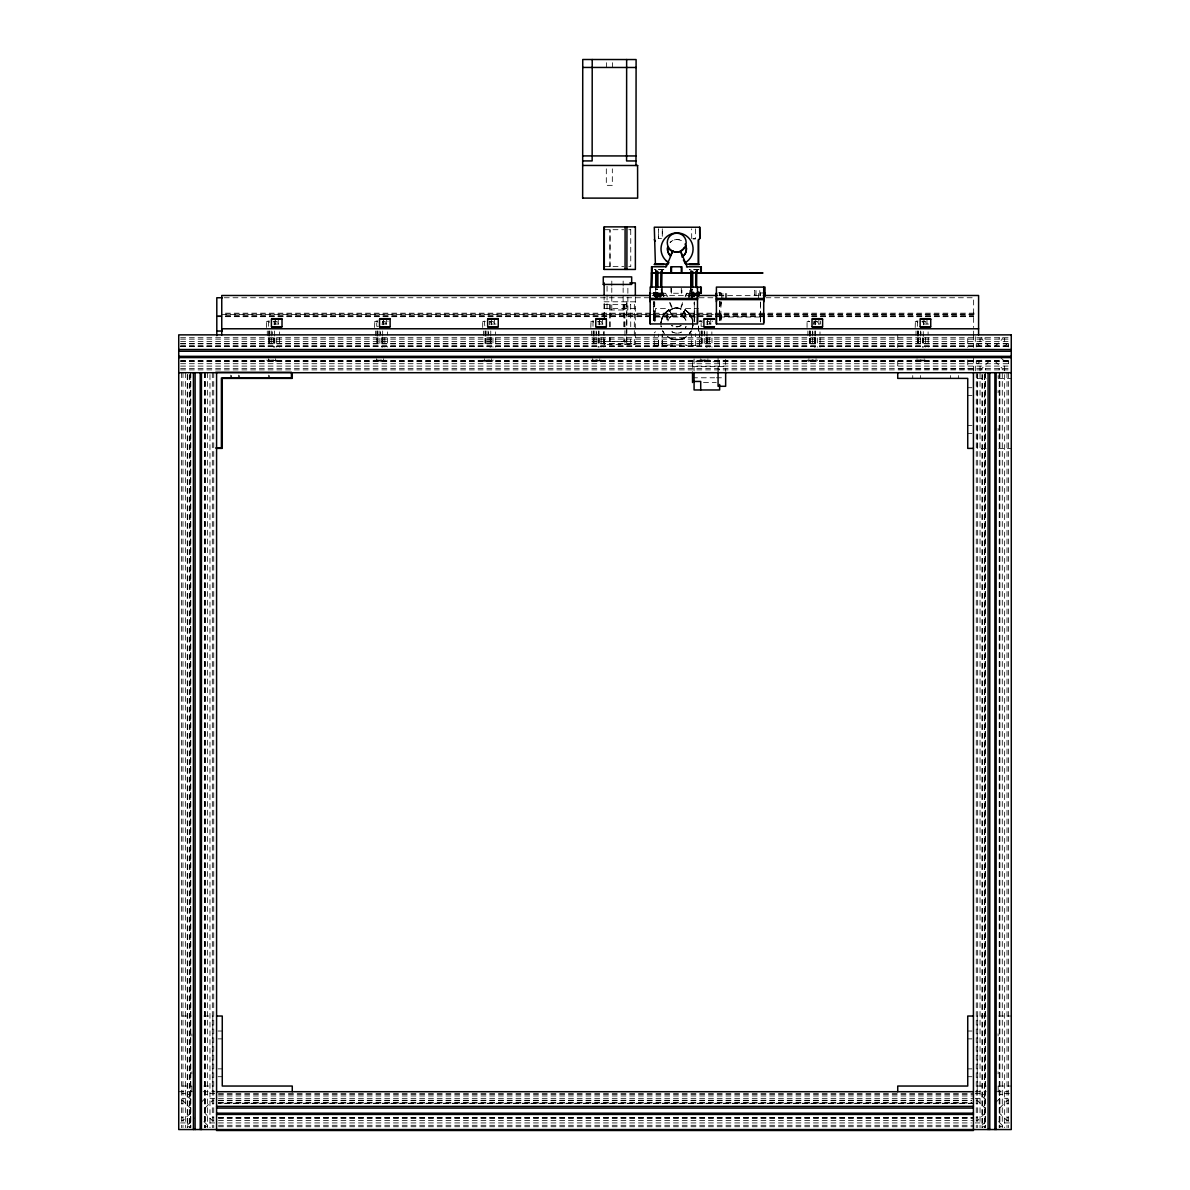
<?xml version="1.0" encoding="UTF-8"?>
<svg xmlns="http://www.w3.org/2000/svg" width="1190" height="1190" viewBox="0 0 1190 1190"><rect width="100%" height="100%" fill="white"/><g stroke="black" fill="none" stroke-linecap="round" stroke-linejoin="round"><path stroke-width="0.75" stroke-dasharray="5 3.75" d="M604.104 344.356L604.074 331.4M604.133 317.537L604.104 297.47M604.237 344.356L604.252 337.841M604.267 317.537L604.282 301.784M606.32 168.831L606.305 185.343L612.314 185.343L612.329 168.831M606.394 67.458L606.409 62.698M607.064 286.255L607.049 309.965L627.859 309.98L627.874 286.269M609.845 341.53L609.816 337.841M609.905 326.774L609.935 304.64M609.949 266.605L609.994 229.7L610.039 266.605M609.979 341.53L609.979 337.841M609.994 326.774L610.009 304.64M611.779 309.965L611.794 287.891M611.794 286.061L611.809 280.543M612.404 67.473L612.404 62.698M623.129 309.98L623.144 287.906M623.144 286.061L623.158 280.543M624.021 337.856L624.021 341.545L624.096 337.856M624.036 326.774L624.051 304.64M624.11 326.774L624.125 304.64M624.958 344.386L624.958 301.814M630.715 344.386L630.64 337.856M630.73 326.789L630.67 301.814M630.73 229.715L630.774 266.62L628.796 266.62M634.3 344.386L634.359 301.814M635.311 297.485L635.311 344.386L604.014 344.356M653.384 310.962L653.384 319.545M653.37 306.618L653.37 301.501M654.262 345.472L654.217 334.717M654.738 293.142L654.247 296.741L654.455 293.335M654.664 310.962L654.649 321.226L654.649 313.773M654.649 306.618L654.649 301.501M654.649 296.741L654.678 292.725L651.48 292.829M655.348 321.047L655.407 308.567L668.259 308.582L672.276 315.558L670.387 316.838M655.393 298.392L655.512 287.088M655.526 272.897L655.526 269.833M655.809 293.246L655.616 287.088M655.616 272.897L655.824 269.833M656.017 298.065L655.913 287.088M655.928 272.897L656.032 269.833M656.121 298.065L656.226 289.2M656.419 298.065L656.523 289.2M656.687 298.392L656.761 289.2M656.865 298.065L656.969 289.2M657.059 298.065L657.222 289.2M657.505 298.065L657.415 289.2M657.609 298.065L657.713 289.2M658.442 345.472L658.427 334.122M658.516 345.472L658.516 337.365M658.784 296.741L658.799 293.142L657.921 293.171M658.606 238.55L658.62 228.822L658.486 238.55L662.086 238.565M658.888 296.741L659.305 293.335M659.186 298.392L659.201 290.286M659.29 296.741L659.29 293.142M660.48 298.392L660.435 290.286M661.179 289.2L661.685 296.295M661.774 272.912L661.774 269.833M661.283 295.819L662.131 294.659L659.513 294.317M660.465 293.856L662.131 293.722L658.249 293.142M661.952 293.246L661.848 287.102M661.863 272.912L661.967 269.833M662.176 345.472L662.19 334.122M662.25 293.246L662.057 287.102M662.161 272.912L662.265 269.833M662.25 345.472L662.235 334.122M663.425 296.741L663.425 293.335M663.618 296.741L663.529 293.157M663.916 296.741L663.737 293.157L654.455 293.142M667.56 345.472L654.143 345.472M670.877 287.102L670.877 293.246L681.885 293.261L681.885 290.182M671.472 293.261L671.487 287.102M681.29 293.261L681.29 287.117M688.489 298.407L688.489 290.3M689.159 296.771L689.664 293.365M689.456 296.771L689.858 293.171M689.769 298.407L689.769 290.3M689.813 295.462L689.813 290.42M690.512 287.117L690.512 293.276L690.721 287.117M690.527 272.926L690.929 269.847M691.36 296.102C692.149 295.18 689.769 293.811 693.413 293.573M690.914 287.117L690.959 293.38L693.577 294.108L692.431 294.064M691.226 298.095L691.122 289.23M691.331 289.23L691.42 298.095L691.524 289.23M691.598 345.502L691.643 333.736M691.717 238.58L691.643 228.852M691.866 298.095L691.97 289.23M692.059 298.095L692.223 289.23L692.416 298.095M692.714 298.095L692.625 289.23M693.547 296.786L693.562 290.3M693.904 296.771L693.889 293.171L693.115 293.201L695.019 293.261L689.352 293.171M694.261 318.176L694.261 321.24L694.276 313.803M694.291 310.992L694.276 321.91M694.276 306.648L694.276 302.171M694.082 296.771L694.097 293.171L694.276 295.745M694.276 321.226L694.306 303.182M694.291 296.771L694.008 293.171M695.347 345.502L695.421 333.736M695.436 228.852L695.451 238.997L692.996 238.997M696.775 272.926L696.879 269.862M697.072 272.926L697.176 269.862L697.266 272.926M699.556 345.502L699.631 334.152L699.675 345.502L686.139 345.487M719.593 313.818L719.593 321.27L719.608 313.327M719.608 311.021L719.608 319.604M719.593 306.678L719.593 301.546M719.623 301.338L719.593 320.794M720.872 313.818L720.872 321.27L720.872 311.572M720.902 316.138L720.872 301.546M720.902 306.113L720.902 301.338M721.631 298.437L721.616 290.33M722.895 298.437L722.925 290.33M725.365 298.437L725.424 290.33M726.659 298.437L726.703 290.33M754.713 295.224L754.713 290.36L754.757 295.507M756.037 295.507L755.992 290.36M758.491 298.467L758.506 290.36M759.815 295.522L759.785 290.36M760.529 303.227L760.484 321.3L760.499 313.848M760.514 311.051L760.499 321.285M760.499 306.708L760.499 302.215M653.384 295.313L653.399 292.725L653.399 294.466M653.384 313.267L653.37 321.226L653.399 301.903M653.384 304.313L653.384 302.305M654.664 295.299L654.366 293.335M654.664 319.545L654.678 316.094M654.664 304.313L654.664 302.305M694.291 313.312L694.276 316.986M694.276 304.342L694.276 302.334M719.608 295.358L719.623 292.785L719.623 294.51M719.608 304.357L719.608 302.364M720.887 295.358L720.902 292.785L716.425 292.889M720.887 319.604L720.887 313.327M720.887 304.357L720.887 302.364M760.499 295.789L760.514 292.874L760.529 296.459M760.499 321.954L760.514 315.529M760.499 304.387L760.499 302.394M694.291 293.766L694.291 292.814L694.306 296.399M276.958 360.094L276.08 361.225M385.069 360.094L384.206 361.225M493.196 360.094L492.333 361.225M601.307 360.094L600.444 361.225M709.433 360.094L708.571 361.225M817.545 360.094L816.682 361.225M925.671 360.094L924.809 361.225M661.863 318.057L660.926 322.966L663.901 314.353L663.276 315.409M691.747 329.377L692.996 325.301L692.61 326.967A16.02 16.02 0 0 0 684.979 309.921L689.412 313.52L691.628 317.075M266.456 327.503L266.679 320.928L269.223 320.928M374.582 327.503L374.805 320.928L377.989 320.928M482.694 327.503L482.694 321.493L484.717 320.928M590.82 327.503L591.043 320.928L593.572 320.928M807.058 327.503L807.058 321.493L809.081 320.928M915.184 327.503L915.393 320.928L917.936 320.928M669.539 302.617L672.112 308.864A8.732 8.732 0 0 1 680.026 308.864L682.614 302.632M685.187 296.384L686.481 293.261L698.441 293.365M672.112 308.864L672.722 308.864A8.732 8.732 0 0 1 680.62 308.864L683.209 302.632M685.797 296.384L687.091 293.261M689.144 334.078L690.721 331.4M681.587 315.558L685.693 308.597L681.959 315.677A9.461 9.461 0 0 1 686.199 321.553A9.461 9.461 0 0 0 681.9 315.677M691.345 330.746L689.992 333.081L691.42 330.746M273.73 322.222L275.545 320.928M382.213 322.341L383.656 320.928M489.566 324.811L489.566 321.791L490.697 322.222L491.782 320.928M598.094 322.222L599.909 320.928M706.577 322.341L708.02 320.928M813.915 324.811C812.874 320.943 814.778 323.338 816.147 320.928M922.458 322.222L924.258 320.928M668.884 309.861L663.395 314.948L665.76 312.271M663.841 314.353L669.018 309.906A16.02 16.02 0 0 0 661.283 326.938L661.045 326.343M655.452 331.742L654.277 332.932M190.37 1113.186L182.992 1120.564L181.579 1120.564M201.437 1102.119L207.596 1095.975M187.246 1125.294L194.625 1117.916M204.948 1108.083L212.326 1100.705L213.739 1100.705M977.674 363.724L981.363 360.034M994.9 346.513L1002.277 339.135L1002.277 337.707M989.307 361.076L981.928 368.454L981.928 369.882M1004.539 346.32L1007.008 343.865M985.052 1113.186L977.674 1120.564L976.261 1120.564M996.119 1102.119L1002.277 1095.975M981.928 1125.294L988.087 1119.15M999.63 1108.083L1007.008 1100.705L1008.421 1100.705M663.41 269.684L654.396 269.595M698.619 269.714L689.337 269.714M269.089 360.942L274.533 360.139L274.875 360.942M381.559 360.005L377.334 360.853L383.239 360.763L376.739 360.049L382.615 360.734M485.327 360.942L490.771 360.139L491.113 360.942M597.231 360.481C585.748 360.228 600.444 360.734 599.314 360.511M701.579 360.942L707.009 360.139L707.351 360.942M811.461 360.332C804.604 360.942 818.006 359.752 814.734 360.942M917.817 360.942L923.247 360.139L923.604 360.942M668.944 309.906L666.117 311.765M684.161 338.064L686.288 336.8M656.999 293.142L655.958 293.246L657.624 293.499M658.412 294.495L655.958 294.302L660.167 293.9L657.921 294.123M656.255 295.135L657.921 294.986M655.958 296.072L658.576 295.596M661 295.983L656.151 296.072L656.999 295.983M658.07 293.469L661.685 293.157M658.07 294.421L661.938 293.841L657.906 293.439M661.119 296.027L662.131 295.73L659.513 295.834M690.959 296.102L692.089 295.522L691.093 295.12L693.413 295.477M272.867 360.302L275.113 360.585L268.628 360.049L274.488 360.912M490.012 360.377L491.351 360.585L484.865 360.049L489.105 360.481M598.496 360.942L599.477 360.585M705.358 360.942L701.103 360.049L702.442 360.272M704.346 359.811L704.346 360.942L707.589 360.585M812.473 359.811L812.473 360.942L815.715 360.585M815.552 360.838L813.469 360.302M923.217 360.734L917.341 360.049L923.827 360.585M680.204 339.462L684.22 338.064M661.119 293.186L661.833 293.722M661.417 294.138L659.513 293.945M661.179 294.466L658.07 294.644L662.131 295.611L659.662 295.537L661.61 295.075L660.866 294.986M658.07 295.596L661.61 295.313L659.513 294.882M682.763 338.704L683.625 338.377L678.895 339.686L671.889 339.016M657.088 293.603L657.311 293.989M657.088 293.841L655.958 294.183L657.624 294.451M657.401 295.879L656.463 295.551L658.412 295.447M690.959 295.284L692.089 294.584M692.416 295.908L692.089 295.76M377.899 322.222L376.1 320.928M702.264 322.222L700.449 320.928M661.491 293.885L661.833 294.659M661.685 294.837L661.506 294.421M661.491 295.656L660.45 295.581M656.702 293.142L655.958 293.246L657.624 293.216M658.412 294.004L656.449 293.365M657.103 295.685L657.921 295.641L655.958 295.254L657.624 294.986L656.702 295.165M692 293.171L690.959 293.38L693.428 293.201M680.264 339.462L671.056 338.689L671.948 339.016M923.678 360.659L922.86 360.942M656.582 293.603L657.921 293.514M656.776 293.841L658.576 293.707L657.415 293.796M660.673 293.514L661.625 293.186L659.513 293.231M656.582 295.507L658.576 295.358M661.506 295.12L659.513 295.507M661.179 295.403L660.45 295.462M691.911 294.019L695.079 293.93L691.911 293.781L693.577 293.737M691.583 294.584L692.922 294.034M691.583 294.822L693.577 294.436M691.583 295.522L693.577 295.388M691.583 295.76L693.577 295.626M661.997 293.766L659.662 293.528M661.997 294.614L659.662 294.48L661.491 294.614M659.677 294.971L661.997 294.837M656.092 294.138L657.624 294.168M693.428 294.971L691.093 295.239L691.762 295.581M382.258 360.942L383.239 360.585L380.993 360.302M490.369 360.942L491.351 360.763L485.49 360.02M598.853 360.734L596.235 360.942L596.235 359.811M706.607 360.942L707.589 360.763L706.25 360.377M273.432 360.005L269.431 360.942M489.67 360.005L485.669 360.942M597.797 360.005L593.572 360.496L597.231 360.942M705.908 360.005L701.922 360.942M814.034 360.005L809.81 360.496L813.469 360.942M922.146 360.005L918.159 360.942M661.179 293.514L658.07 293.707L661.179 294.034M661.179 295.18L658.07 295.358M691.911 293.588L694.871 293.677M691.911 293.826L695.019 293.395M692.937 294.718L691.911 294.778L695.019 294.584M691.911 295.477L692.625 295.016M692.312 295.715L695.019 295.537M660.465 293.975L661.595 293.811L660.45 293.573M656.493 294.094L657.624 294.049M691.494 293.29L692.327 293.246M656.493 295.983L657.624 295.938M691.807 293.29L692.625 293.246M691.494 294.242L692.625 294.079M691.494 296.012L695.079 295.819L693.175 295.76M658.576 293.469L656.582 293.841L658.576 294.079M659.513 293.38L660.465 293.32M659.513 293.618L661.506 293.38M658.576 294.421L656.582 294.793L658.576 295.031M657.43 294.704L658.576 294.644L656.776 294.644M659.513 294.555L661.209 294.079M659.513 295.269L661.105 295.269M693.577 293.499L691.583 293.87L692.416 294.019M272.867 360.868L271.87 360.942L271.87 359.811M380.993 360.868L379.982 360.942L379.982 359.811M489.105 360.868L488.108 360.942L488.108 359.811M921.595 360.868L920.584 360.942L920.584 359.811M695.019 294.346L691.464 294.629L692.416 294.956M695.019 295.299L691.911 295.715L692.922 295.715M657.133 293.216L658.412 293.171M657.118 294.168L658.412 294.123M657.118 295.105L658.412 294.942M660.078 294.971L660.956 294.927M657.118 295.938L658.412 295.894M692.134 294.198L693.428 294.034M692.134 295.135L693.428 295.09M657.921 295.061L661.521 295.313M691.911 294.956L695.079 294.882L693.071 294.822M694.975 295.819L692.922 295.923L694.514 295.864M760.514 293.008L763.712 292.918M652.12 295.492L694.782 295.492M718.894 295.492L761.555 295.492M224.226 297.753L649.011 297.753M699.11 297.753L713.941 297.753M765.884 297.753L973.643 297.753L973.643 327.577M225.46 313.178L974.878 313.178M225.46 314.115L713.331 314.115M715.19 314.115L974.878 314.115M221.757 314.413L713.331 314.413M715.19 314.413L974.878 314.413M216.803 315.439L973.643 315.439M216.803 316.376L973.643 316.376M216.803 316.674L973.643 316.674M699.155 320.928L702.353 320.928M266.456 321.493L269.104 321.493M273.135 321.493L277.062 321.493L277.062 324.498M374.582 321.493L377.23 321.493M382.526 321.493L385.173 321.493L385.173 324.498M482.694 321.493L485.356 321.493M489.373 321.493L493.3 321.493L493.3 324.498M590.82 321.493L593.468 321.493M597.484 321.493L601.411 321.493L601.411 324.498M699.125 321.493L701.594 321.493M706.89 321.493L709.538 321.493L709.538 324.498M807.058 321.493L809.706 321.493M813.737 321.493L817.664 321.493L817.664 324.498M915.184 321.493L917.832 321.493M921.848 321.493L925.775 321.493L925.775 324.498M273.596 324.052L279.829 324.052M381.707 324.052L387.955 324.052L387.955 321.032M496.066 324.052L489.834 324.052L489.834 321.032M597.945 324.052L604.193 324.052M706.072 324.052L712.319 324.052L712.319 321.032M928.557 324.052L922.309 324.052L922.309 321.032M378.316 326.313L376.754 326.313L376.754 321.791M702.68 326.313L701.118 326.313L701.118 321.791M180.597 337.707L1011.262 337.707M180.597 339.135L1011.262 339.135M180.597 341.5L1011.262 341.5M180.597 343.389L1009.403 343.389M180.597 343.865L1009.403 343.865M180.597 345.799L1009.403 345.799M180.597 346.231L1009.403 346.231M180.597 346.454L1011.262 346.513M268.747 360.377L274.533 360.377M376.873 360.377L382.659 360.377M484.985 360.377L490.771 360.377M593.111 360.377L598.897 360.377M701.222 360.377L707.009 360.377M809.349 360.377L815.135 360.377M917.475 360.377L923.261 360.377M180.597 360.644L1011.262 360.644M268.3 360.942L275.44 360.942M376.427 360.942L383.552 360.942M484.538 360.942L491.678 360.942M592.665 360.942L599.79 360.942M700.776 360.942L707.916 360.942M808.902 360.942L816.043 360.942M917.014 360.942L924.154 360.942M180.597 361.076L1011.262 361.076M180.597 361.358L1011.262 361.358M718.076 361.701L692.535 361.701L692.535 370.64M180.597 363.724L1011.262 363.724M180.597 366.089L1009.403 366.089M692.535 366.431L725.647 366.431M180.597 368.454L1011.262 368.454M973.42 368.93L897.736 368.93L897.736 359.96M180.597 369.882L1011.262 369.882M692.535 377.78L714.61 377.78M716.454 377.78L723.803 377.78M977.198 378.39L986.168 378.39M998.707 378.39L1011.262 378.39M703.483 382.511L716.261 382.511M967.738 387.717L972.007 387.702M967.738 395.556L972.007 395.556M967.738 425.544L972.007 425.544M967.738 433.398L972.007 433.398M986.168 448.392L977.198 448.392L977.198 374.553M998.707 448.392L1011.262 448.392M182.323 1016.022L191.292 1016.022M203.832 1016.022L212.802 1016.022L212.802 1091.706M986.168 1016.022L977.198 1016.022L977.198 1091.706M998.707 1016.022L1011.262 1016.022M217.993 1031.016L222.262 1031.031M967.738 1031.016L972.007 1031.031M217.993 1038.87L222.262 1038.87M967.738 1038.87L972.007 1038.87M217.993 1068.858L222.262 1068.873M967.738 1068.873L972.007 1068.858M217.993 1076.712L222.262 1076.712M967.738 1076.712L972.007 1076.712M182.323 1086.039L191.292 1086.039M203.832 1086.039L212.802 1086.039M977.198 1086.039L986.168 1086.039M998.707 1086.039L1011.262 1086.039M178.738 1091.706L193.405 1091.706M203.118 1091.706L214.899 1091.706M975.25 1091.706L986.257 1091.706M996.119 1091.706L1007.9 1091.706M182.204 1093.61L185.357 1093.61M209.961 1093.61L214.691 1093.61M218.439 1093.61L973.42 1093.61M975.309 1093.61L980.039 1093.61M1004.643 1093.61L1009.373 1093.61M187.246 1094.547L190.326 1094.547M204.516 1094.547L207.596 1094.547M218.439 1094.547L973.42 1094.547M981.928 1094.547L985.008 1094.547M999.198 1094.547L1002.277 1094.547M218.439 1095.975L973.42 1095.975M182.204 1098.34L185.357 1098.34M209.961 1098.34L214.691 1098.34M218.439 1098.34L973.42 1098.34M975.309 1098.34L980.039 1098.34M1004.643 1098.34L1007.796 1098.34M218.439 1100.229L971.561 1100.229M181.579 1100.705L182.992 1100.705L190.37 1108.083M218.439 1100.705L971.561 1100.705M976.261 1100.705L977.674 1100.705L985.052 1108.083M218.439 1102.639L971.561 1102.639M218.439 1103.071L973.42 1103.071M181.579 1103.77L182.992 1103.77M212.326 1103.77L213.739 1103.77M976.261 1103.77L977.674 1103.77M1007.008 1103.77L1008.421 1103.77M181.579 1117.484L182.992 1117.484M212.326 1117.484L213.739 1117.484M218.439 1117.484L973.42 1117.484M976.261 1117.484L977.674 1117.484M1007.008 1117.484L1008.421 1117.484M218.439 1117.916L973.42 1117.916M218.439 1118.198L973.42 1118.198M213.739 1120.564L212.326 1120.564L204.948 1113.319M218.439 1120.564L973.42 1120.564M1008.421 1120.564L1007.008 1120.564L999.63 1113.319M180.627 1122.929L185.357 1122.929M209.961 1122.929L214.691 1122.929M218.439 1122.929L971.561 1122.929M975.309 1122.929L980.039 1122.929M1004.643 1122.929L1009.373 1122.929M218.439 1125.294L973.42 1125.294M187.246 1126.722L190.802 1126.722M204.516 1126.722L207.596 1126.722M218.439 1126.722L973.42 1126.722M981.928 1126.722L985.484 1126.722M999.198 1126.722L1002.277 1126.722M604.252 229.7L623.724 229.715M628.826 229.715L630.804 229.715M692.967 238.58L695.495 238.58M604.312 266.59L623.694 266.62M699.021 269.624L689.441 269.714M663.916 269.684L654.842 269.684M651.48 293.231L666.281 293.246L667.56 296.37M604.044 301.784L635.386 301.814M604.059 304.625L630.745 304.655M666.921 319.812A9.461 9.461 0 0 1 676.069 307.913L676.664 307.927A9.461 9.461 0 0 1 685.797 319.827M604.089 308.418L635.341 308.433M685.619 308.597L698.515 308.612M672.276 315.558L668.14 308.582M695.555 316.986L653.37 316.957L653.37 313.773M719.593 317.001L761.779 317.046M604.029 341.53L630.715 341.545M667.56 344.996L686.258 345.011M692.907 294.406L695.064 294.614M692.907 295.358L695.064 295.566M657.906 294.376L660.167 294.48L656.359 294.302M657.906 295.328L660.167 295.418L656.91 295.685L656.463 294.837M693.413 293.454L691.093 293.32M657.624 293.38L658.412 293.439M657.118 293.38L658.412 293.543M657.118 294.332L658.412 294.376M657.118 295.269L658.412 295.328M693.071 294.108L695.019 294.213M693.071 295.061L695.005 295.15M658.07 294.079L661.179 294.272M658.07 295.745L660.004 295.834M658.07 295.968L659.29 296.027M703.35 360.168L707.44 360.689M705.358 360.481L702.442 360.094M595.223 360.168L599.314 360.689M692.52 294.778L693.577 294.822M693.577 295.061L691.688 294.674M693.577 295.76L691.583 295.626M692.431 295.953L693.577 295.998M659.513 294.183L660.658 294.228M659.513 295.12L662.131 294.778L660.45 294.525M657.728 295.685L658.576 295.745M660.658 295.879L659.706 295.834L661.997 295.656L661.09 295.522M658.576 295.968L656.582 295.596M657.415 295.923L658.174 295.968M692.625 293.409L691.494 293.365L692.625 293.528M692.625 294.361L691.494 294.317L692.625 294.48M657.624 295.284L655.958 295.254M657.624 295.388L656.791 295.343M918.68 360.094L923.217 360.451M810.568 360.094L815.552 360.689M378.985 360.332L376.739 360.049M270.874 360.332L268.628 360.049M691.911 295.908L692.922 295.953M594.316 360.272L592.992 360.049M656.389 293.29L656.092 293.29M661.09 294.689L661.997 294.733M916.374 361.225L915.512 360.094M808.248 361.225L807.385 360.094M700.137 361.225L699.274 360.094M592.01 361.225L591.147 360.094M483.899 361.225L483.021 360.094M375.772 361.225L374.909 360.094M267.646 361.225L266.783 360.094M691.36 294.213L691.36 293.38M655.958 293.365L656.969 293.662M269.416 322.341L267.973 320.928M684.875 309.876L688.162 312.316M671.324 338.778L667.56 336.785A16.08 16.08 0 0 0 687.151 336.16A16.02 16.02 0 0 1 667.664 336.815M691.063 294.332L691.97 294.629M688.058 312.286L690.616 315.409L689.337 313.52M989.455 346.513L981.928 339.135L981.928 337.707M1000.85 357.699L1007.008 363.724M981.928 1095.975L985.692 1099.664M187.246 1095.975L192.259 1100.884M977.674 343.865L980.144 346.32M994.9 361.076L1002.277 368.454L1002.277 369.882M998.589 1121.605L1002.277 1125.294M203.907 1121.605L207.596 1125.294M916.702 320.928L917.773 322.222M592.337 320.928L593.408 322.222M808.575 320.928L809.245 321.791M484.211 320.928L484.88 326.313M688.832 312.97L692.848 321.107M670.134 302.617L672.722 308.864M665.671 293.246L666.965 296.37M691.569 317.075L692.952 322.966M720.902 292.785L720.902 294.51M654.678 292.725L654.678 294.466M1008.421 343.865L1008.421 346.93M1008.421 360.644L1008.421 363.724M1008.421 372.708L1008.421 1127.704M1007.008 372.708L1007.008 1127.704M1004.643 338.347L1004.643 341.5M1004.643 366.089L1004.643 370.819M1004.643 374.567L1004.643 1127.704M1002.277 372.708L1002.277 1127.704M999.912 372.708L999.912 1127.704M999.63 372.708L999.63 1127.704M999.198 337.707L999.198 339.135M999.198 368.454L999.198 369.882M999.198 372.708L999.198 1127.704M998.157 375.549L998.157 378.39M998.157 1086.039L998.157 1091.706M985.484 368.454L985.484 369.882M985.484 372.708L985.484 1127.704M985.008 337.707L985.008 339.135M985.052 372.708L985.052 1127.704M984.77 374.567L984.77 1127.704M984.338 374.567L984.338 1127.704M982.405 374.567L982.405 1127.704M981.928 374.567L981.928 1127.704M980.039 338.347L980.039 341.5M980.039 366.089L980.039 370.819M980.039 372.708L980.039 1127.704M977.674 372.708L977.674 1127.704M976.261 343.865L976.261 346.93M976.261 360.644L976.261 363.724M976.261 372.708L976.261 1127.704M975.309 336.77L975.309 341.5M975.309 366.089L975.309 370.819M973.643 331.043L973.643 335.654M973.42 334.866L973.42 347.421M973.42 357.58L973.42 371.027M967.738 338.451L967.738 347.421M967.738 359.96L967.738 368.93M958.426 375.549L958.426 378.39M950.572 375.549L950.572 378.39M928.2 337.915L928.2 347.093M928.096 331.861L928.096 334.925M926.995 319.53L926.995 324.052M925.433 337.915L925.433 347.093M924.154 358.666L924.154 361.225M923.871 319.53L923.871 324.052M923.604 321.791L923.604 324.811M923.529 337.915L923.529 347.093M923.261 336.502L923.261 330.999L923.157 335.654M923.261 338.332L923.261 345.68M922.845 337.915L922.845 347.093M922.428 337.915L922.428 347.093M920.971 331.861L920.971 334.925M920.48 330.999L920.48 336.502M920.48 338.332L920.48 345.68M920.584 375.549L920.584 378.39M918.576 330.999L918.576 336.502M918.576 338.332L918.576 345.68M917.892 330.999L917.892 336.502M917.892 338.332L917.892 345.68M917.475 330.999L917.475 336.502M917.475 338.332L917.475 345.68M917.356 321.791L917.356 326.313M917.014 358.666L917.014 361.225M916.017 331.043L916.017 335.654M912.73 375.549L912.73 378.39M897.736 334.866L897.736 347.421M820.431 321.032L820.431 324.052L814.183 324.052L814.183 321.032M820.089 337.915L820.089 347.093M819.984 331.861L819.984 334.925M818.869 319.53L818.869 324.052M817.307 337.915L817.307 347.093M816.043 358.666L816.043 361.225M815.745 319.53L815.745 324.052M815.477 321.791L815.477 324.811M815.403 337.915L815.403 347.093M815.135 330.999L815.135 336.502M815.135 338.332L815.135 345.68M815.031 331.043L815.031 335.654M814.719 337.915L814.719 347.093M814.302 337.915L814.302 347.093M812.844 331.861L812.844 334.925M812.354 330.999L812.354 336.502M812.354 338.332L812.354 345.68M810.45 330.999L810.45 336.502M810.45 338.332L810.45 345.68M809.765 330.999L809.765 336.502M809.765 338.332L809.765 345.68M809.349 330.999L809.349 336.502M809.349 338.332L809.349 345.68M808.902 358.666L808.902 361.225M807.891 331.043L807.891 335.654M760.514 301.992L760.514 303.896M725.647 359.425L725.647 370.64M720.902 301.948L720.902 303.867M720.872 317.611L720.872 320.794M719.623 301.963L719.623 303.867M719.638 360.585L719.638 369.763M718.076 358.056L718.076 372.098M711.962 337.915L711.962 347.093M711.858 331.861L711.858 334.925M710.757 319.53L710.757 324.052M709.195 337.915L709.195 347.093M707.916 358.666L707.916 361.225M707.634 319.53L707.634 324.052M707.366 321.791L707.366 324.811M707.291 337.915L707.291 347.093M707.009 336.502L707.009 330.999L706.905 335.654M707.009 338.332L707.009 345.68M706.607 337.915L706.607 347.093M706.176 337.915L706.176 347.093M704.733 331.861L704.733 334.925M704.242 330.999L704.242 336.502M704.242 338.332L704.242 345.68M702.338 330.999L702.338 336.502M702.338 338.332L702.338 345.68M701.654 330.999L701.654 336.502M701.654 338.332L701.654 345.68M701.222 330.999L701.222 336.502M701.222 338.332L701.222 345.68M700.776 358.666L700.776 361.225M699.779 331.043L699.779 335.654M694.291 301.933L694.291 303.852M694.082 358.755L694.082 370.983M654.678 301.903L654.649 320.75M653.355 317.551L653.37 320.75M603.851 337.915L603.851 347.093M603.746 331.861L603.746 334.925M602.631 319.53L602.631 324.052M601.069 337.915L601.069 347.093M599.79 358.666L599.79 361.225M599.507 319.53L599.507 324.052M599.239 321.791L599.239 324.811M599.165 337.915L599.165 347.093M598.897 330.999L598.897 336.502M598.897 338.332L598.897 345.68M598.793 331.043L598.793 335.654M598.481 337.915L598.481 347.093M598.064 337.915L598.064 347.093M596.606 331.861L596.606 334.925M596.116 330.999L596.116 336.502M596.116 338.332L596.116 345.68M594.212 330.999L594.212 336.502M594.212 338.332L594.212 345.68M593.527 330.999L593.527 336.502M593.527 338.332L593.527 345.68M592.992 321.791L592.992 326.313M593.111 330.999L593.111 336.502M593.111 338.332L593.111 345.68M592.665 358.666L592.665 361.225M591.653 331.043L591.653 335.654M495.62 331.861L495.62 334.925M495.724 337.915L495.724 347.093M494.505 319.53L494.505 324.052M492.957 337.915L492.957 347.093M491.678 358.666L491.678 361.225M491.396 319.53L491.396 324.052M491.113 321.791L491.113 324.811M491.039 337.915L491.039 347.093M490.771 330.999L490.771 336.502M490.771 338.332L490.771 345.68M490.369 337.915L490.369 347.093M489.938 337.915L489.938 347.093M488.48 331.861L488.48 334.925M488.004 330.999L488.004 336.502M488.004 338.332L488.004 345.68M486.085 330.999L486.085 336.502M486.085 338.332L486.085 345.68M485.416 330.999L485.416 336.502M485.416 338.332L485.416 345.68M484.985 330.999L484.985 336.502M484.985 338.332L484.985 345.68M484.538 358.666L484.538 361.225M483.542 331.043L483.542 335.654M387.509 331.861L387.509 334.925M387.613 337.915L387.613 347.093M386.393 319.53L386.393 324.052M384.831 337.915L384.831 347.093M383.552 358.666L383.552 361.225M383.269 319.53L383.269 324.052M383.002 321.791L383.002 324.811M382.927 337.915L382.927 347.093M382.659 330.999L382.659 336.502M382.659 338.332L382.659 345.68M382.243 337.915L382.243 347.093M381.826 337.915L381.826 347.093M380.369 331.861L380.369 334.925M379.878 330.999L379.878 336.502M379.878 338.332L379.878 345.68M377.974 330.999L377.974 336.502M377.974 338.332L377.974 345.68M377.289 330.999L377.289 336.502M377.289 338.332L377.289 345.68M376.873 330.999L376.873 336.502M376.873 338.332L376.873 345.68M376.427 358.666L376.427 361.225M375.415 331.043L375.415 335.654M279.382 331.861L279.382 334.925M279.486 337.915L279.486 347.093M278.267 319.53L278.267 324.052M276.705 337.915L276.705 347.093M275.44 358.666L275.44 361.225M275.143 319.53L275.143 324.052M274.875 321.791L274.875 324.811M274.801 337.915L274.801 347.093M274.533 330.999L274.533 336.502M274.533 338.332L274.533 345.68M274.131 337.915L274.131 347.093M273.7 337.915L273.7 347.093M272.242 331.861L272.242 334.925M271.751 330.999L271.751 336.502M271.751 338.332L271.751 345.68M269.847 330.999L269.847 336.502M269.847 338.332L269.847 345.68M269.416 375.549L269.416 378.39M269.178 330.999L269.178 336.502M269.178 338.332L269.178 345.68M268.747 330.999L268.747 336.502M268.747 338.332L268.747 345.68M268.642 321.791L268.642 326.313M268.583 375.133L268.583 377.974M268.3 358.666L268.3 361.225M267.289 331.043L267.289 335.654M239.428 375.549L239.428 378.39M238.58 375.133L238.58 377.974M231.574 375.549L231.574 378.39M230.741 375.133L230.741 377.974M213.739 372.708L213.739 1127.704M212.326 372.708L212.326 1127.704M209.961 374.567L209.961 1127.704M207.596 372.708L207.596 1127.704M205.23 372.708L205.23 1127.704M204.948 372.708L204.948 1127.704M204.516 372.708L204.516 1127.704M191.843 1086.039L191.843 1091.706M190.802 372.708L190.802 1127.704M190.37 372.708L190.37 1127.704M190.088 374.567L190.088 1127.704M189.656 374.567L189.656 1127.704M187.722 374.567L187.722 1127.704M187.246 374.567L187.246 1127.704M185.357 372.708L185.357 1127.704M182.992 372.708L182.992 1127.704M181.579 372.708L181.579 1127.704M998.023 390.618A3.927 3.927 0 0 1 998.023 392.655M998.038 428.519A3.927 3.927 0 0 1 998.008 430.557M998.023 1071.774A3.927 3.927 0 0 1 998.023 1073.811M998.008 1033.872A3.927 3.927 0 0 1 998.038 1035.91M191.977 1073.811A3.927 3.927 0 0 1 191.977 1071.774M191.992 1036.029A3.927 3.927 0 0 1 191.962 1033.991M667.53 319.812A9.461 9.461 0 0 1 676.664 307.913M681.394 325.569A9.461 9.461 0 0 1 671.934 325.569M676.069 307.913A9.461 9.461 0 0 1 685.202 319.827M680.784 325.569A9.461 9.461 0 0 1 671.324 325.569M684.964 309.787A16.08 16.08 0 0 1 692.238 328.708M664.6 334.048A16.08 16.08 0 0 1 663.068 331.861M661.164 326.878A16.08 16.08 0 0 1 668.944 309.772M686.035 326.462A9.461 9.461 0 0 1 685.024 328.708A9.461 9.461 0 0 0 685.976 326.462M626.803 301.814L626.713 344.386L626.877 301.814M662.309 228.822L662.28 236.944L662.354 228.822M698.396 326L698.5 332.962L698.441 326M692.61 320.393L692.58 326.953L692.669 320.393M657.921 293.752L656.91 293.796L657.921 293.796M657.921 294.704L656.91 294.748L657.921 294.748M973.42 1103.294L218.439 1103.294L973.42 1103.353M663.886 332.858L662.547 330.716L663.812 332.858M689.248 334.093A16.02 16.02 0 0 0 690.795 331.906A16.08 16.08 0 0 1 689.263 334.063M672.008 331.772A9.461 9.461 0 0 0 681.454 332.055A9.461 9.461 0 0 1 671.934 331.772M670.505 316.838A9.461 9.461 0 0 0 667.932 320.988A9.461 9.461 0 0 1 670.431 316.838M681.424 240.648A9.461 9.461 0 0 0 670.044 242.492A9.461 9.461 0 0 1 681.483 240.648"/><path stroke-width="1.5" d="M582.654 198.105L582.743 59.5L636.1 59.545L635.981 165.499M592.218 59.515L592.144 160.918L582.669 160.918M603.285 284.425L603.285 276.853L631.682 276.883L631.667 284.44L603.27 284.425M604.133 295.641L604.133 282.863M604.297 269.431L604.341 226.859M625.062 269.446L625.092 226.874M626.654 59.53L626.58 160.948L636.04 160.962M626.907 269.446L626.937 226.874M635.356 295.67L635.326 282.893L629.852 282.893M635.371 226.888L635.371 269.461L604.074 269.431L604.148 226.859L635.445 226.888M637.587 165.499L637.647 198.15L582.594 198.105M650.201 313.491L650.186 323.933L697.489 323.963L697.504 292.874L697.489 295.76M650.186 323.933L650.171 287.028L701.282 287.132L701.282 293.276L695.957 293.276M650.201 301.799L650.201 292.829L650.186 295.73M651.495 287.504L651.51 266.753L666.296 266.753L672.766 251.15A8.732 8.732 0 0 0 680.665 251.164L687.106 266.783M651.406 287.073L652.105 266.753M668.289 264.106L655.393 264.091L654.292 227.201L699.765 227.231L699.765 238.595L698.456 239.77L698.441 264.135M656.017 287.43L656.032 271.454M656.121 287.43L656.24 271.454M656.523 287.43L656.33 271.454M656.761 287.43L656.776 271.454M656.969 287.43L656.88 271.454M657.073 287.43L657.088 271.454M657.415 287.43L657.43 271.454M657.728 287.43L657.728 271.454M661.194 287.43L661.194 271.469M661.387 287.43L661.506 271.469M661.595 287.43L661.699 271.469M670.892 272.912L670.892 266.768L681.9 266.768L681.9 272.926M671.502 272.912L671.502 266.768M681.305 272.926L681.305 266.768M691.033 287.445L691.241 271.484M691.331 287.445L691.435 271.484M691.569 287.445L691.688 271.484M691.777 271.484L691.97 287.445L692.089 271.484M692.729 287.445L692.744 271.484M696.195 287.459L696.21 271.484M696.388 287.459L696.299 271.484M696.492 287.459L696.7 271.484M697.504 309.579L697.489 322.639M650.216 299.568L697.519 299.597L697.489 287.073M698.753 296.027L698.798 291.937M699.765 238.595L699.646 227.231M700.672 293.276L700.687 287.132M700.687 272.941L700.702 266.783M701.297 272.941L701.297 266.783L686.511 266.768M716.425 313.535L716.41 323.978L763.712 324.022L763.727 287.117M716.41 323.978L716.41 287.088L765.021 287.117L764.977 296.072M716.425 301.844L716.425 292.889L716.41 295.774M763.727 313.55L763.712 322.698M763.727 301.873L763.727 292.918L763.712 295.804M665.701 266.753L666.98 263.644M670.223 255.835L672.766 251.15M656.91 272.986L652.105 272.897M660.569 272.986L691.673 272.986M695.332 272.986L763.013 272.986L651.421 272.897M650.261 295.492L221.757 295.492L221.757 334.925M696.641 295.492L717.035 295.492M763.415 295.492L978.596 295.492L978.596 334.925M222.366 297.753L216.803 297.753L216.803 335.654M271.632 318.667L281.792 318.667M379.744 318.667L389.904 318.667M487.87 318.667L498.03 318.667M595.997 318.667L606.156 318.667M704.108 318.667L714.268 318.667M812.235 318.667L822.394 318.667M920.346 318.667L930.506 318.667M714.491 319.232L703.9 319.232L703.9 326.744L714.491 326.744M271.528 326.893L281.896 326.893M379.64 326.893L390.022 326.893M487.766 326.893L498.134 326.893M595.878 326.893L606.26 326.893M704.004 326.893L714.387 326.893M812.116 326.893L822.498 326.893M920.242 326.893L930.625 326.893M221.757 328.782L978.596 328.782M216.803 331.043L222.366 331.043M178.738 349.533L1011.262 349.533M178.738 351.243L1011.262 351.243M178.738 356.346L1011.262 356.346M178.738 357.58L1011.262 357.58M215.747 372.306L291.431 372.306L291.431 377.974L221.414 377.974L221.414 447.99L215.747 447.99M178.738 372.708L1011.262 372.708M694.082 381.454L700.717 381.454L700.717 389.963M216.58 448.392L222.262 448.392L222.262 378.39L292.264 378.39L292.264 372.708M973.42 448.392L967.738 448.392L967.738 378.39L897.736 378.39L897.736 372.708M216.58 1016.022L222.262 1016.022L222.262 1086.039L292.264 1086.039L292.264 1091.706M973.42 1016.022L967.738 1016.022L967.738 1086.039L897.736 1086.039L897.736 1091.706M216.58 1091.706L973.42 1091.706M216.58 1106.373L973.42 1106.373M216.58 1108.083L973.42 1108.083M216.58 1113.186L973.42 1113.186M216.58 1114.42L973.42 1114.42M582.698 67.443L636.1 67.488M582.639 155.905L636.025 155.95M582.624 165.455L637.676 165.499M654.232 239.74L655.407 240.916M698.456 239.77L698.485 264.135L685.648 264.12L683.387 259.985M680.665 251.164L682.004 255.85M654.441 264.195L663.827 264.21M689.441 264.225L698.827 264.225M654.247 264.582L664.02 264.582M689.248 264.596L699.021 264.611M650.216 298.378L697.519 298.422M716.439 298.437L763.742 298.467M716.439 299.612L763.742 299.657M666.281 260.922L669.033 262.826M651.495 272.897L651.495 287.073M996.119 372.708L996.119 1129.548M994.9 372.708L994.9 1129.548M989.783 372.708L989.783 1129.548M988.087 372.708L988.087 1129.548M973.42 372.708L973.42 1130.5L216.58 1130.5L216.58 372.708M725.647 372.098L725.647 386.289L718.076 386.289L718.076 372.098M719.638 384.459L719.638 389.963L694.082 389.963L694.082 372.723M692.535 372.098L692.535 382.511M201.437 372.708L201.437 1129.548M200.218 372.708L200.218 1129.548M195.101 372.708L195.101 1129.548M193.405 372.708L193.405 1129.548M672.781 251.447A8.732 8.732 0 0 1 672.157 251.15M684.31 247.386A9.461 9.461 0 0 1 680.844 250.837M671.383 250.837A9.461 9.461 0 0 1 667.917 247.371M685.99 246.256A9.461 9.461 0 0 1 683.819 255.463M685.053 244.01A9.461 9.461 0 0 1 681.974 257.025M667.917 262.112A16.035 16.035 0 0 1 665.359 237.955A16.035 16.035 0 0 1 689.62 238.982A16.035 16.035 0 0 1 685.038 262.841M698.768 293.856L698.768 295.76L698.783 292.874L698.768 293.856M764.991 293.9L764.991 295.804L765.006 292.918L764.991 293.9M282.015 319.232L271.409 319.232L271.409 326.744L282.015 326.744L282.015 319.232M390.127 319.232L379.536 319.232L379.536 326.744L390.127 326.744L390.127 319.232M498.253 319.232L487.647 319.232L487.647 326.744L498.253 326.744L498.253 319.232M606.365 319.232L595.774 319.232L595.774 326.744L606.365 326.744L606.365 319.232M822.602 319.232L812.011 319.232L812.011 326.744L822.602 326.744L822.602 319.232M930.729 319.232L920.138 319.232L920.138 326.744L930.729 326.744L930.729 319.232M1011.262 334.866L178.738 334.866L178.738 1129.548L1011.262 1129.548L1011.262 334.866M671.993 250.837A9.461 9.461 0 0 0 686.184 242.656A9.461 9.461 0 0 0 671.993 234.445A9.461 9.461 0 0 0 671.993 250.837M667.724 246.791A9.461 9.461 0 0 0 670.431 255.865A9.461 9.461 0 0 1 667.798 246.791"/></g></svg>
